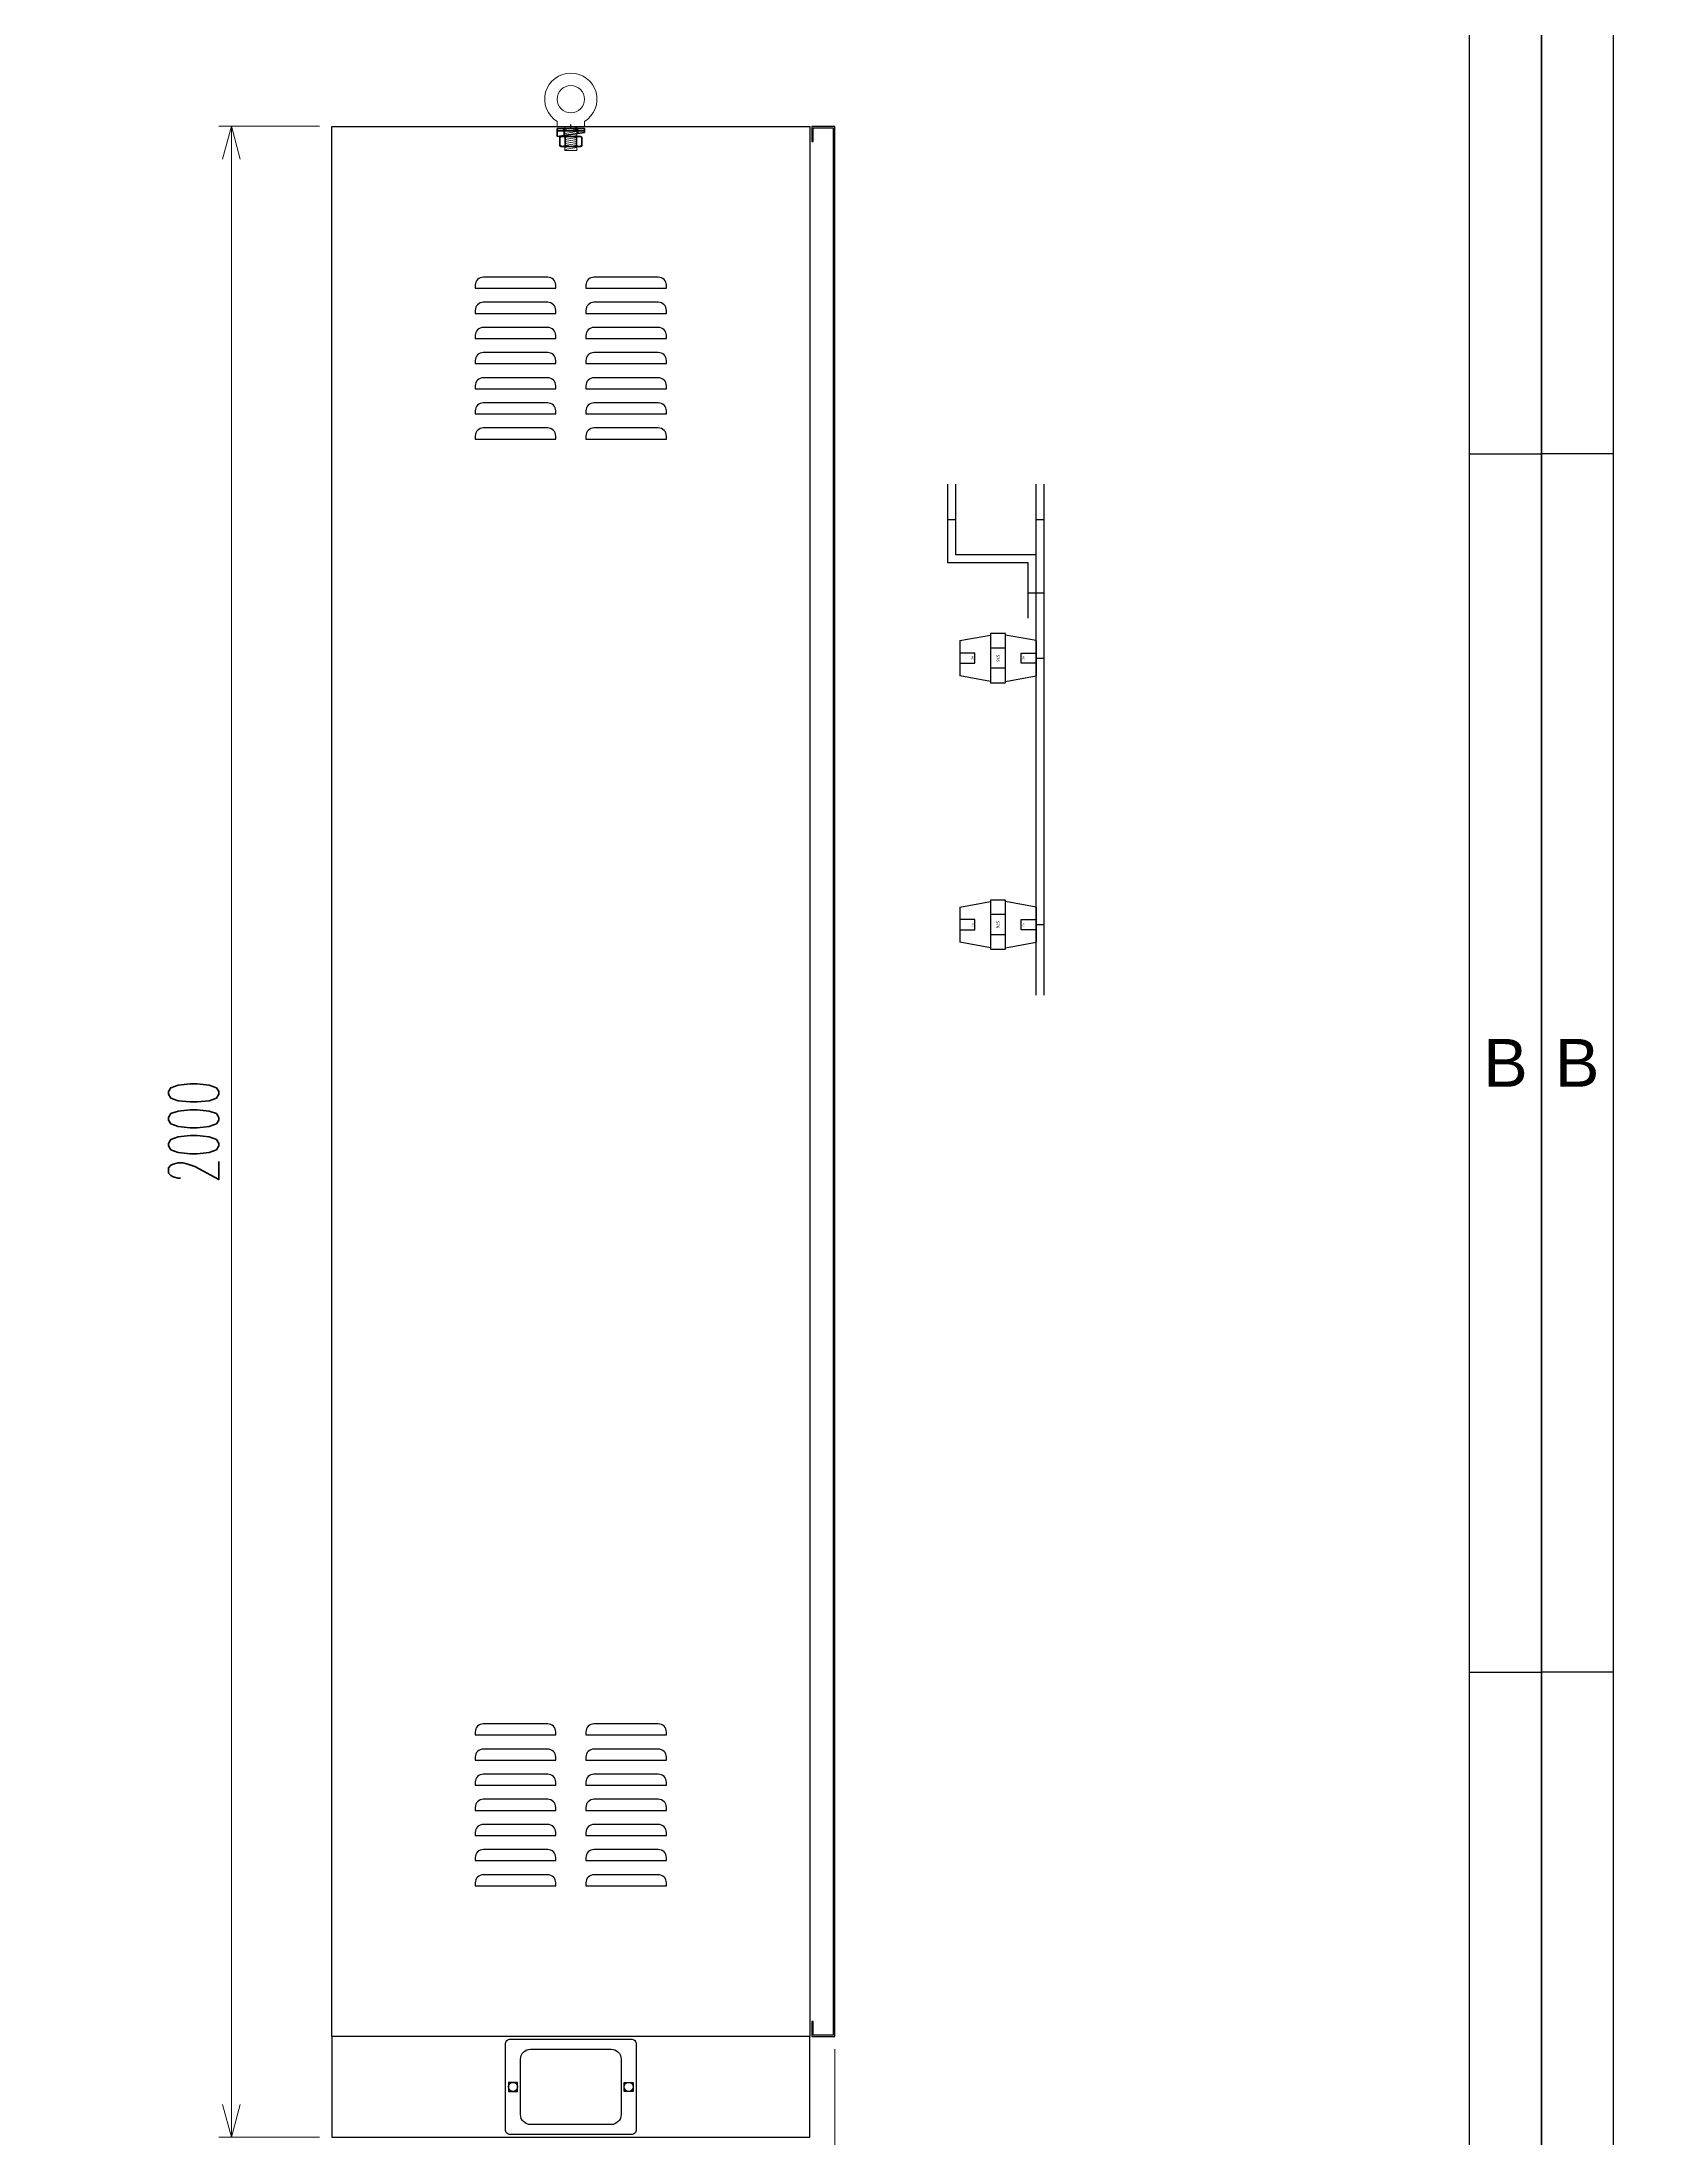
# Model space of a CAD drawing. Header units: millimetres. Extents: x 173893 to 258446, y -176540 to -123824.
# Drawn here: x 189431 to 191045, y -152545 to -150460 of the extents above; entities that cross this region are included whole.
import ezdxf
from ezdxf.enums import TextEntityAlignment as Align

# ---------------------------------------------------------------- set-up
doc = ezdxf.new("R2010")
doc.units = ezdxf.units.MM
doc.header["$LTSCALE"] = 3
doc.linetypes.add('ACAD_ISO04W100', pattern=[30, 24, -3, 0, -3])
doc.linetypes.add('CACHE2', pattern=[4.7625, 3.175, -1.5875])
for name, color, linetype in [('@.DM. NÉT CHÍNH', 7, 'Continuous'), ('@.TEXT', 7, 'Continuous'), ('@.VISIBLE', 7, 'Continuous'), ('centerline', 6, 'ACAD_ISO04W100'), ('dim', 7, 'Continuous'), ('equipments', 2, 'Continuous')]:
    doc.layers.add(name, color=color, linetype=linetype)
doc.layers.add('FORT', color=2, linetype='Continuous', lineweight=35)
doc.layers.add('POINTILLE', color=8, linetype='CACHE2', lineweight=25)
doc.styles.add('Ann_w01', font='romans.shx', dxfattribs={"width": 0.6, "bigfont": 'chineset.shx'})
doc.styles.add('Arial', font='arial.ttf')
doc.styles.get("Standard").update_dxf_attribs({"font": 'arial.ttf'})
doc.dimstyles.new('Dim 01_SC25', dxfattribs={"dimscale": 25, "dimtxt": 2, "dimasz": 1.3, "dimexe": 0.5, "dimexo": 0.5, "dimgap": 0.5, "dimtad": 1, "dimdec": 1, "dimzin": 12, "dimdsep": 46, "dimtxsty": 'Ann_w01', "dimblk": 'OPEN30', "dimcen": 1.5, "dimclrd": 6, "dimclre": 6, "dimclrt": 3, "dimadec": 1, "dimazin": 3, "dimtm": 1e-09, "dimtfac": 1, "dimtdec": 1, "dimtix": 1, "dimtmove": 0, "dimatfit": 3, "dimldrblk": 'OPEN30', "dimfxl": 1, "dimtolj": 1, "dimlwd": 0, "dimlwe": 0, "dimarcsym": 0})

# ---------------------------------------------------------------- blocks, each defined once
blk = doc.blocks.new('KHUNG BAN VE (Made by Tung)')
at = {"layer": '@.VISIBLE', "color": 8}
for p, q in [((3, 156), (0, 156)), ((294, 156), (297, 156)), ((3, 105), (0, 105)), ((294, 105), (297, 105))]:
    blk.add_line(p, q, dxfattribs=at)
for points in [[(0, 0), (297, 0), (297, 210), (0, 210)], [(3, 3), (294, 3), (294, 207), (3, 207)]]:
    blk.add_lwpolyline(points, close=True, dxfattribs=at)
at = {"layer": '@.TEXT', "color": 1, "style": 'Arial'}
for p in [(1.5, 130.5), (295.5, 130.5)]:
    blk.add_text('B', height=2, dxfattribs=at).set_placement(p, align=Align.MIDDLE_CENTER)
for tag, height, p in [('DESIGNER_NAME', 2, (38, 15.5)), ('PROJECT_CODE', 2, (258.5, 15.5)), ('SCALE', 2, (289, 15.5)), ('APPROVED_NAME', 2, (38, 10.5)), ('CUSTOMER_NAME', 2, (258.5, 10.5)), ('PAGE', 2, (289, 10.5)), ('DRAWING_NAME', 4, (173, 8)), ('TOTAL', 2, (289, 5.5))]:
    blk.add_attdef(tag, text='', height=height, dxfattribs=at).set_placement(p, align=Align.MIDDLE_CENTER)
blk = doc.blocks.new('_Open30')
at = {"color": 0, "linetype": 'ByBlock', "lineweight": -2}
for p, q in [((-1, 0.268), (0, 0)), ((0, 0), (-1, -0.268)), ((0, 0), (-1, 0))]:
    blk.add_line(p, q, dxfattribs=at)
blk = doc.blocks.new('*D163')
at = {"layer": 'Defpoints', "color": 0, "transparency": 16777216}
for p in [(189618.9, -150543.9), (189718.9, -150543.9), (189718.9, -152543.9)]:
    blk.add_point(p, dxfattribs=at)
at = {"layer": 'dim', "color": 6, "lineweight": 0, "transparency": 16777216}
for p, q in [((189706.4, -150543.9), (189606.4, -150543.9)), ((189618.9, -152511.4), (189618.9, -150576.4)), ((189706.4, -152543.9), (189606.4, -152543.9))]:
    blk.add_line(p, q, dxfattribs=at)
at = {"layer": 'dim', "color": 6, "lineweight": 0, "transparency": 16777216, "xscale": 32.5, "yscale": 32.5, "zscale": 32.5}
for p, rotation in [((189618.9, -150543.9), 90), ((189618.9, -152543.9), 270)]:
    blk.add_blockref('_Open30', p, dxfattribs=dict(at, rotation=rotation))
at = {"layer": 'dim', "color": 3, "transparency": 16777216, "insert": (189581.4, -151543.9), "char_height": 50, "attachment_point": 5, "rotation": 90, "style": 'Ann_w01'}
blk.add_mtext('\\A1;2000', dxfattribs=at)
blk = doc.blocks.new('*D164')
at = {"layer": 'Defpoints', "color": 0, "transparency": 16777216}
for p in [(190218.9, -152443.9), (189718.9, -152543.9), (190218.9, -152643.9)]:
    blk.add_point(p, dxfattribs=at)
at = {"layer": 'dim', "color": 6, "lineweight": 0, "transparency": 16777216}
for p, q in [((190218.9, -152456.4), (190218.9, -152656.4)), ((189718.9, -152556.4), (189718.9, -152656.4)), ((189751.4, -152643.9), (190186.4, -152643.9))]:
    blk.add_line(p, q, dxfattribs=at)
at = {"layer": 'dim', "color": 6, "lineweight": 0, "transparency": 16777216, "xscale": 32.5, "yscale": 32.5, "zscale": 32.5, "rotation": 180}
blk.add_blockref('_Open30', (189718.9, -152643.9), dxfattribs=at)
at = {"layer": 'dim', "color": 6, "lineweight": 0, "transparency": 16777216, "xscale": 32.5, "yscale": 32.5, "zscale": 32.5}
blk.add_blockref('_Open30', (190218.9, -152643.9), dxfattribs=at)
at = {"layer": 'dim', "color": 3, "transparency": 16777216, "insert": (189968.9, -152606.4), "char_height": 50, "attachment_point": 5, "style": 'Ann_w01'}
blk.add_mtext('\\A1;500', dxfattribs=at)
blk = doc.blocks.new('HM12_COTE')
at = {"layer": 'FORT'}
for p, q in [((-11, 9.2), (-9.5, 10)), ((-11, 0.8), (-11, 9.2)), ((-9.5, 0), (-11, 0.8)), ((9.5, 10), (-9.5, 10)), ((-9.5, 0), (9.5, 0)), ((-5.5, 0.8), (-5.5, 9.2)), ((5.5, 0.8), (5.5, 9.2)), ((11, 9.2), (9.5, 10)), ((9.5, 0), (11, 0.8)), ((11, 0.8), (11, 9.2))]:
    blk.add_line(p, q, dxfattribs=at)
for centre, radius, start, end in [((-8.2, 5.1), 4.86, 55.6159, 124.3841), ((-8.2, 4.9), 4.86, 235.6159, 304.3841), ((0, -8.2), 18.2, 72.4121, 107.5879), ((0, 18.2), 18.2, 252.4121, 287.5879), ((8.2, 5.1), 4.86, 55.6159, 124.3841), ((8.2, 4.9), 4.86, 235.6159, 304.3841)]:
    blk.add_arc(centre, radius, start, end, dxfattribs=at)
blk = doc.blocks.new('CALE_M12_IPN')
at = {"layer": 'FORT'}
for p, q in [((-13.5, 3.61), (13.5, 3.61)), ((-13.5, -1.89), (-13.5, 3.61)), ((13.5, 1.89), (-13.5, -1.89)), ((13.5, 3.61), (13.5, 1.89))]:
    blk.add_line(p, q, dxfattribs=at)
at = {"layer": 'POINTILLE'}
for p, q in [((-7, 3.61), (-7, -0.98)), ((7, 3.61), (7, 0.98))]:
    blk.add_line(p, q, dxfattribs=at)
blk = doc.blocks.new('RONDELLE_M12')
at = {"layer": 'FORT'}
blk.add_lwpolyline([(-13.5, 2.5), (-13.5, 0), (13.5, 0), (13.5, 2.5)], close=True, dxfattribs=at)
at = {"layer": 'POINTILLE'}
for p, q in [((-7, 0), (-7, 2.5)), ((7, 0), (7, 2.5))]:
    blk.add_line(p, q, dxfattribs=at)
blk = doc.blocks.new('*U1389')
at = {"color": 1}
for p, q in [((-76, 27), (-45.5, 32.5)), ((-76, 27), (-76, -8)), ((-45.5, 34), (-45.5, -15)), ((-30.5, 34), (-45.5, 34)), ((-45.5, 32.5), (-45.5, -13.5)), ((-30.5, -15), (-30.5, 34)), ((0, 27), (-30.5, 32.5)), ((0, 27), (0, -8)), ((-30.5, 19.5), (-45.5, 19.5)), ((-45.5, -13.5), (-76, -8)), ((-30.5, -0.5), (-45.5, -0.5)), ((-45.5, -15), (-30.5, -15)), ((-30.5, -13.5), (0, -8))]:
    blk.add_line(p, q, dxfattribs=at)
for points in [[(-76, 14.5), (-76, 4.5), (-61, 4.5), (-61, 14.5)], [(0, 14.5), (0, 4.5), (-15, 4.5), (-15, 14.5)]]:
    blk.add_lwpolyline(points, close=True, dxfattribs=at)
at = {"color": 1, "width": 30.098, "attachment_point": 5, "rotation": 270}
for s, insert, char_height in [('{\\fTahoma|b0|i0|c0|p34;M10}', (-63.3, 9.5), 1.5), ('{\\fTahoma|b0|i0|c0|p34;S76}', (-38.1, 9.5), 3), ('{\\fTahoma|b0|i0|c0|p34;M10}', (-12.7, 9.5), 1.5)]:
    blk.add_mtext(s, dxfattribs=dict(at, insert=insert, char_height=char_height))

msp = doc.modelspace()

# ---------------------------------------------------------------- linework, layer by layer
for points in [[(190193.89, -152443.95), (189718.89, -152443.95), (189718.89, -150543.95), (190193.89, -150543.95)], [(190193.89, -152443.95), (189718.89, -152443.95), (189718.89, -152543.95), (190193.89, -152543.95)], [(189894.39, -152489.45), (189894.39, -152498.45), (189903.39, -152498.45), (189903.39, -152489.45)], [(190018.39, -152489.45), (190018.39, -152498.45), (190009.39, -152498.45), (190009.39, -152489.45)]]:
    msp.add_lwpolyline(points, close=True)
at = {"color": 4}
msp.add_lwpolyline([(190217.39, -152442.45), (190197.39, -152442.45), (190197.39, -152428.95), (190195.89, -152428.95), (190195.89, -152443.95), (190218.89, -152443.95), (190218.89, -150543.95), (190195.89, -150543.95), (190195.89, -150558.95), (190197.39, -150558.95), (190197.39, -150545.45), (190217.39, -150545.45)], close=True, dxfattribs=at)
at = {"color": 2}
for points in [[(189933.39, -150693.95), (189869.39, -150693.95, 0.4142136), (189861.39, -150701.95), (189861.39, -150704.95), (189941.39, -150704.95), (189941.39, -150701.95, 0.4142136)], [(190043.39, -150693.95), (189979.39, -150693.95, 0.4142136), (189971.39, -150701.95), (189971.39, -150704.95), (190051.39, -150704.95), (190051.39, -150701.95, 0.4142136)], [(189933.39, -150718.95), (189869.39, -150718.95, 0.4142136), (189861.39, -150726.95), (189861.39, -150729.95), (189941.39, -150729.95), (189941.39, -150726.95, 0.4142136)], [(190043.39, -150718.95), (189979.39, -150718.95, 0.4142136), (189971.39, -150726.95), (189971.39, -150729.95), (190051.39, -150729.95), (190051.39, -150726.95, 0.4142136)], [(189933.39, -150743.95), (189869.39, -150743.95, 0.4142136), (189861.39, -150751.95), (189861.39, -150754.95), (189941.39, -150754.95), (189941.39, -150751.95, 0.4142136)], [(190043.39, -150743.95), (189979.39, -150743.95, 0.4142136), (189971.39, -150751.95), (189971.39, -150754.95), (190051.39, -150754.95), (190051.39, -150751.95, 0.4142136)], [(189933.39, -150768.95), (189869.39, -150768.95, 0.4142136), (189861.39, -150776.95), (189861.39, -150779.95), (189941.39, -150779.95), (189941.39, -150776.95, 0.4142136)], [(190043.39, -150768.95), (189979.39, -150768.95, 0.4142136), (189971.39, -150776.95), (189971.39, -150779.95), (190051.39, -150779.95), (190051.39, -150776.95, 0.4142136)], [(189933.39, -150793.95), (189869.39, -150793.95, 0.4142136), (189861.39, -150801.95), (189861.39, -150804.95), (189941.39, -150804.95), (189941.39, -150801.95, 0.4142136)], [(190043.39, -150793.95), (189979.39, -150793.95, 0.4142136), (189971.39, -150801.95), (189971.39, -150804.95), (190051.39, -150804.95), (190051.39, -150801.95, 0.4142136)], [(189933.39, -150818.95), (189869.39, -150818.95, 0.4142136), (189861.39, -150826.95), (189861.39, -150829.95), (189941.39, -150829.95), (189941.39, -150826.95, 0.4142136)], [(190043.39, -150818.95), (189979.39, -150818.95, 0.4142136), (189971.39, -150826.95), (189971.39, -150829.95), (190051.39, -150829.95), (190051.39, -150826.95, 0.4142136)], [(189933.39, -150843.95), (189869.39, -150843.95, 0.4142136), (189861.39, -150851.95), (189861.39, -150854.95), (189941.39, -150854.95), (189941.39, -150851.95, 0.4142136)], [(190043.39, -150843.95), (189979.39, -150843.95, 0.4142136), (189971.39, -150851.95), (189971.39, -150854.95), (190051.39, -150854.95), (190051.39, -150851.95, 0.4142136)], [(189933.39, -152132.95), (189869.39, -152132.95, 0.4142136), (189861.39, -152140.95), (189861.39, -152143.95), (189941.39, -152143.95), (189941.39, -152140.95, 0.4142136)], [(190043.39, -152132.95), (189979.39, -152132.95, 0.4142136), (189971.39, -152140.95), (189971.39, -152143.95), (190051.39, -152143.95), (190051.39, -152140.95, 0.4142136)], [(189933.39, -152157.95), (189869.39, -152157.95, 0.4142136), (189861.39, -152165.95), (189861.39, -152168.95), (189941.39, -152168.95), (189941.39, -152165.95, 0.4142136)], [(190043.39, -152157.95), (189979.39, -152157.95, 0.4142136), (189971.39, -152165.95), (189971.39, -152168.95), (190051.39, -152168.95), (190051.39, -152165.95, 0.4142136)], [(189933.39, -152182.95), (189869.39, -152182.95, 0.4142136), (189861.39, -152190.95), (189861.39, -152193.95), (189941.39, -152193.95), (189941.39, -152190.95, 0.4142136)], [(190043.39, -152182.95), (189979.39, -152182.95, 0.4142136), (189971.39, -152190.95), (189971.39, -152193.95), (190051.39, -152193.95), (190051.39, -152190.95, 0.4142136)], [(189933.39, -152207.95), (189869.39, -152207.95, 0.4142136), (189861.39, -152215.95), (189861.39, -152218.95), (189941.39, -152218.95), (189941.39, -152215.95, 0.4142136)], [(190043.39, -152207.95), (189979.39, -152207.95, 0.4142136), (189971.39, -152215.95), (189971.39, -152218.95), (190051.39, -152218.95), (190051.39, -152215.95, 0.4142136)], [(189933.39, -152232.95), (189869.39, -152232.95, 0.4142136), (189861.39, -152240.95), (189861.39, -152243.95), (189941.39, -152243.95), (189941.39, -152240.95, 0.4142136)], [(190043.39, -152232.95), (189979.39, -152232.95, 0.4142136), (189971.39, -152240.95), (189971.39, -152243.95), (190051.39, -152243.95), (190051.39, -152240.95, 0.4142136)], [(189933.39, -152257.95), (189869.39, -152257.95, 0.4142136), (189861.39, -152265.95), (189861.39, -152268.95), (189941.39, -152268.95), (189941.39, -152265.95, 0.4142136)], [(190043.39, -152257.95), (189979.39, -152257.95, 0.4142136), (189971.39, -152265.95), (189971.39, -152268.95), (190051.39, -152268.95), (190051.39, -152265.95, 0.4142136)], [(189933.39, -152282.95), (189869.39, -152282.95, 0.4142136), (189861.39, -152290.95), (189861.39, -152293.95), (189941.39, -152293.95), (189941.39, -152290.95, 0.4142136)], [(190043.39, -152282.95), (189979.39, -152282.95, 0.4142136), (189971.39, -152290.95), (189971.39, -152293.95), (190051.39, -152293.95), (190051.39, -152290.95, 0.4142136)], [(190016.39, -152541.45), (189896.39, -152541.45, -0.4142136), (189891.39, -152536.45), (189891.39, -152451.45, -0.4142136), (189896.39, -152446.45), (190016.39, -152446.45, -0.4142136), (190021.39, -152451.45), (190021.39, -152536.45, -0.4142136)]]:
    msp.add_lwpolyline(points, format="xyb", close=True, dxfattribs=at)
msp.add_lwpolyline([(189996.39, -152531.45), (189916.39, -152531.45, -0.4142136), (189906.39, -152521.45), (189906.39, -152466.45, -0.4142136), (189916.39, -152456.45), (189996.39, -152456.45, -0.4142136), (190006.39, -152466.45), (190006.39, -152521.45, -0.4142136)], format="xyb", close=True)
for centre in [(189898.89, -152493.95), (190013.89, -152493.95)]:
    msp.add_circle(centre, 4.5, dxfattribs=at)
at = {"layer": '@.DM. NÉT CHÍNH', "linetype": 'Continuous'}
for p, q in [((190331.1, -150934.95), (190339.1, -150934.95)), ((190419.1, -150934.95), (190427.1, -150934.95)), ((190411.1, -151007.95), (190426.6, -151007.95)), ((190419.1, -151072.94), (190427.1, -151072.94)), ((190419.1, -151337.94), (190427.1, -151337.94))]:
    msp.add_line(p, q, dxfattribs=at)
for points in [[(190411.1, -151032.95), (190411.1, -150977.95), (190331.1, -150977.95), (190331.1, -150899.95)], [(190419.1, -151032.95), (190419.1, -150969.95), (190339.1, -150969.95), (190339.1, -150899.95)], [(190419.1, -151407.95), (190419.1, -150899.95)], [(190427.1, -151407.95), (190427.1, -150899.95)]]:
    msp.add_lwpolyline(points, dxfattribs=at)
at = {"layer": 'centerline'}
msp.add_line((189956.39, -150545.95), (189956.39, -150541.95), dxfattribs=at)
at = {"layer": 'equipments', "lineweight": 0}
for p, q in [((189942.89, -150543.95), (189942.89, -150539.17)), ((189969.89, -150543.95), (189942.89, -150543.95)), ((189950.39, -150543.95), (189950.39, -150567.95)), ((189962.39, -150543.95), (189950.39, -150543.95)), ((189962.39, -150543.95), (189962.39, -150567.95)), ((189969.89, -150543.95), (189969.89, -150539.17)), ((189962.39, -150567.95), (189950.39, -150567.95))]:
    msp.add_line(p, q, dxfattribs=at)
at = {"layer": 'equipments', "color": 8, "lineweight": 0}
for p, q in [((189962.39, -150544.95), (189950.39, -150546.95)), ((189962.39, -150546.95), (189950.39, -150548.95)), ((189962.39, -150548.95), (189950.39, -150550.95)), ((189962.39, -150550.95), (189950.39, -150552.95)), ((189962.39, -150552.95), (189950.39, -150554.95)), ((189962.39, -150554.95), (189950.39, -150556.95)), ((189962.39, -150556.95), (189950.39, -150558.95)), ((189962.39, -150558.95), (189950.39, -150560.95)), ((189962.39, -150560.95), (189950.39, -150562.95)), ((189962.39, -150562.95), (189950.39, -150564.95)), ((189962.39, -150564.95), (189950.39, -150566.95))]:
    msp.add_line(p, q, dxfattribs=at)
at = {"layer": 'equipments', "lineweight": 0}
msp.add_circle((189956.39, -150516.95), 13.5, dxfattribs=at)
msp.add_arc((189956.39, -150516.95), 26, 301.28067, 238.71933, dxfattribs=at)

# ---------------------------------------------------------------- block references
for name, p in [('RONDELLE_M12', (189956.39, -150548.45)), ('CALE_M12_IPN', (189956.39, -150552.06)), ('HM12_COTE', (189956.39, -150563.95)), ('*U1389', (190419.1, -151082.47)), ('*U1389', (190419.1, -151347.47))]:
    msp.add_blockref(name, p)
at = {"layer": '@.VISIBLE', "xscale": 23.76, "yscale": 23.76, "zscale": 23.76}
for p in [(183864.63, -154576.11), (190921.35, -154576.11)]:
    msp.add_blockref('KHUNG BAN VE (Made by Tung)', p, dxfattribs=at)

# ---------------------------------------------------------------- dimensions: what is measured, and where the dimension line sits
at = {"layer": 'dim'}
dim = msp.add_linear_dim(base=(189618.89, -150543.95), p1=(189718.89, -152543.95), p2=(189718.89, -150543.95), angle=90, dimstyle='Dim 01_SC25', dxfattribs=at)
dim.commit()
dim.dimension.update_dxf_attribs({"geometry": '*D163', "text_midpoint": (189581.39, -151543.95)})
dim = msp.add_linear_dim(base=(190218.89, -152643.95), p1=(189718.89, -152543.95), p2=(190218.89, -152443.95), dimstyle='Dim 01_SC25', dxfattribs=at)
dim.commit()
dim.dimension.update_dxf_attribs({"geometry": '*D164', "text_midpoint": (189968.89, -152606.45)})

doc.saveas('drawing.dxf')
